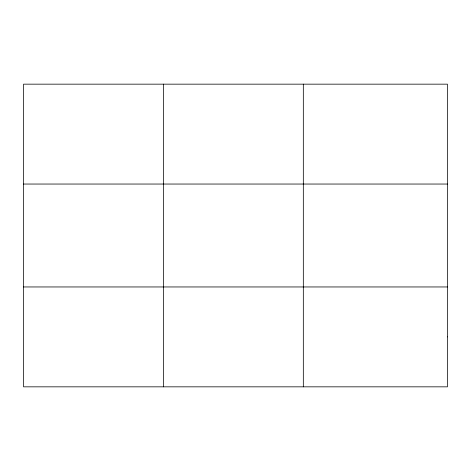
<?xml version="1.0" encoding="UTF-8"?>
<svg xmlns="http://www.w3.org/2000/svg" width="471" height="471" viewBox="0 0 471 471"><rect width="100%" height="100%" fill="white"/><g stroke="black" fill="none" stroke-linecap="round" stroke-linejoin="round"><path stroke-width="0.71" d="M163.437 84.162L163.437 386.838M303.324 84.162L303.324 386.838M23.55 184.043L447.45 184.043M23.55 286.957L447.45 286.957M447.45 336.9L447.45 386.838L23.55 386.838L23.55 84.162L447.45 84.162L447.45 336.9"/></g></svg>
